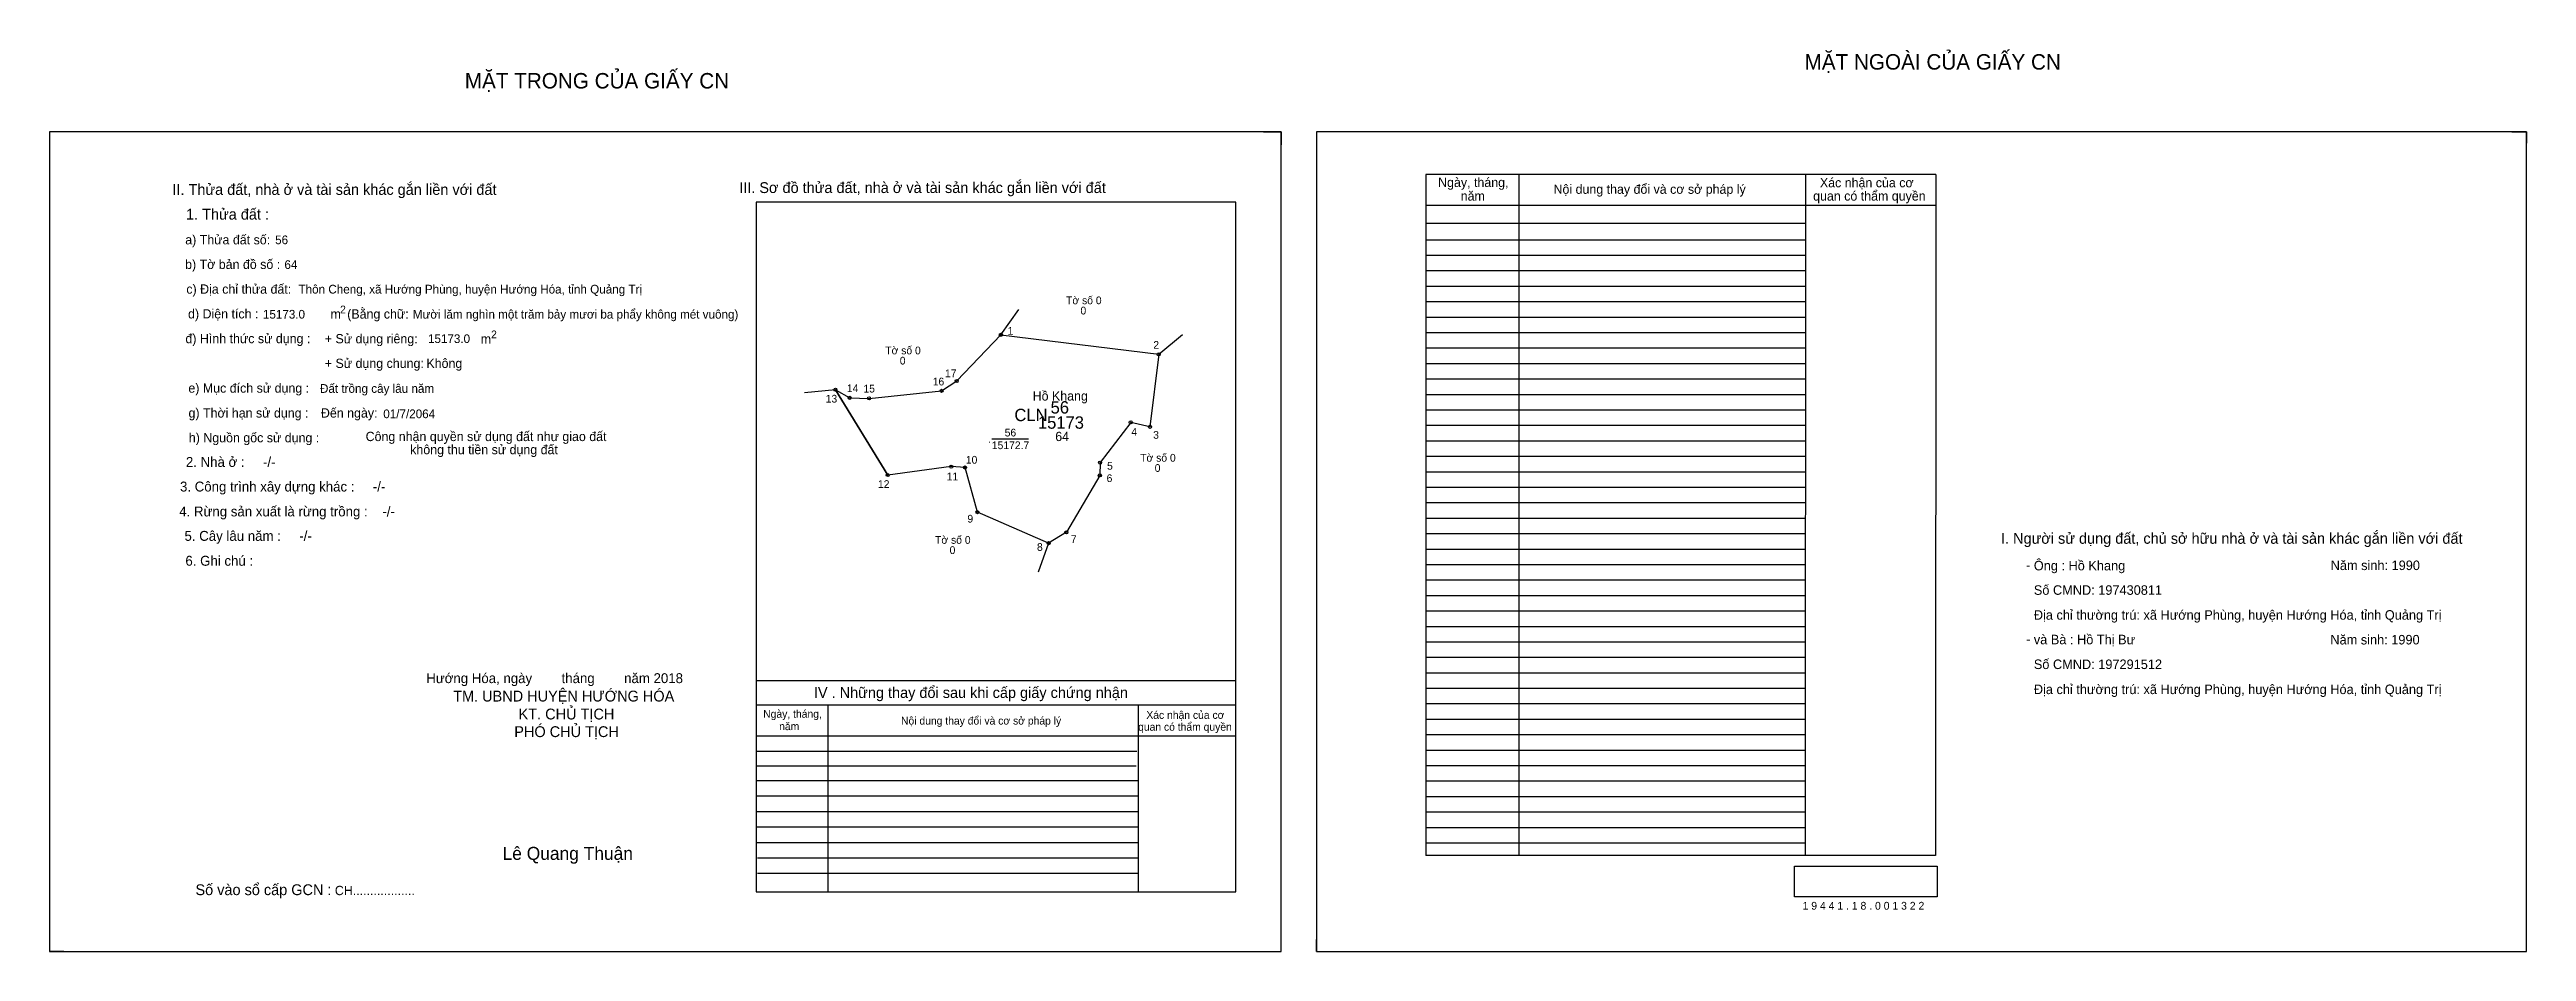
# Model space of a CAD drawing. Extents: x 530755 to 534266, y 1847291 to 1847962.
# Drawn here: x 532665 to 534266, y 1847379 to 1847962 of the extents above.
import ezdxf

# ---------------------------------------------------------------- set-up
doc = ezdxf.new("R2010")
doc.units = 0
for name, color, linetype in [('Default', 7, 'Continuous'), ('Level 10', 7, 'Continuous'), ('Level 11', 7, 'Continuous'), ('Level 13', 7, 'Continuous'), ('Level 2', 7, 'Continuous'), ('Level 27', 7, 'Continuous'), ('Level 36', 7, 'Continuous'), ('Level 4', 7, 'Continuous'), ('Level 5', 7, 'Continuous'), ('Level 55', 7, 'Continuous'), ('Level 6', 7, 'Continuous'), ('Level 7', 7, 'Continuous'), ('Level 8', 7, 'Continuous'), ('Level 9', 7, 'Continuous')]:
    doc.layers.add(name, color=color, linetype=linetype)

msp = doc.modelspace()

# ---------------------------------------------------------------- linework, layer by layer
at = {"layer": 'Level 10'}
for p, q in [((533450, 1847909), (533461.3, 1847909)), ((533461.3, 1847909), (533461.3, 1847900.6)), ((534256.8, 1847909), (534266.4, 1847909)), ((534266.4, 1847909), (534266.4, 1847901.6)), ((533173.2, 1847742.2), (533207, 1847687)), ((533194.9, 1847736.6), (533241.8, 1847741.5)), ((533241.8, 1847741.5), (533251.6, 1847747.9)), ((532665.2, 1847386.8), (532665.2, 1847379)), ((533484.1, 1847379), (533484.1, 1847386.8)), ((532674.4, 1847379), (532665.2, 1847379)), ((533484.1, 1847379), (533491.2, 1847379))]:
    msp.add_line(p, q, dxfattribs=at)
for points in [[(532665.2, 1847379), (533461.3, 1847379), (533461.3, 1847909), (532665.2, 1847909)], [(533484.1, 1847379), (534266.4, 1847379), (534266.4, 1847909), (533484.1, 1847909)], [(533251.6, 1847747.9), (533280.1, 1847777.7), (533382.2, 1847765.1), (533376.5, 1847718.2), (533364.1, 1847721.1), (533344.3, 1847695.1), (533344.1, 1847686.8), (533322.5, 1847650), (533311, 1847643), (533265, 1847663), (533257, 1847691.9), (533248.1, 1847692.5), (533207, 1847687), (533173.2, 1847742.2), (533182.4, 1847737), (533194.9, 1847736.6), (533241.8, 1847741.5)]]:
    msp.add_lwpolyline(points, close=True, dxfattribs=at)
at = {"layer": 'Level 11'}
for centre in [(533280.1, 1847777.7), (533382.2, 1847765.1), (533173.2, 1847742.2), (533182.4, 1847737), (533194.9, 1847736.6), (533241.8, 1847741.5), (533251.6, 1847747.9), (533251.6, 1847747.9), (533364.1, 1847721.1), (533376.5, 1847718.2), (533248.1, 1847692.5), (533257, 1847691.9), (533344.3, 1847695.1), (533207, 1847687), (533344.1, 1847686.8), (533265, 1847663), (533311, 1847643), (533322.5, 1847650)]:
    msp.add_circle(centre, 1, dxfattribs=at)
at = {"layer": 'Level 27'}
for p, q in [((533280.1, 1847777.7), (533291.7, 1847794)), ((533382.2, 1847765.1), (533397.5, 1847778)), ((533173.2, 1847742.2), (533153.3, 1847740.3)), ((533311, 1847643), (533304.2, 1847624.2))]:
    msp.add_line(p, q, dxfattribs=at)
at = {"layer": 'Level 6'}
msp.add_lwpolyline([(533793.1, 1847434.1), (533885.4, 1847434.1), (533885.4, 1847414.2), (533793.1, 1847414.2)], close=True, dxfattribs=at)
at = {"layer": 'Level 7'}
for p, q in [((533800.1, 1847839), (533554.9, 1847839)), ((533800.1, 1847829), (533554.9, 1847829)), ((533800.1, 1847819), (533554.9, 1847819)), ((533800.1, 1847809), (533554.9, 1847809)), ((533800.1, 1847799), (533554.9, 1847799)), ((533800.1, 1847789), (533554.9, 1847789)), ((533800.1, 1847779), (533554.9, 1847779)), ((533800.1, 1847769), (533554.9, 1847769)), ((533800.1, 1847759), (533554.9, 1847759)), ((533800.1, 1847749), (533554.9, 1847749)), ((533800.1, 1847739), (533554.9, 1847739)), ((533800.1, 1847729), (533554.9, 1847729)), ((533800.1, 1847719), (533554.9, 1847719)), ((533800.1, 1847709), (533554.9, 1847709)), ((533800.1, 1847699), (533554.9, 1847699)), ((533800.1, 1847689), (533554.9, 1847689)), ((533800.1, 1847679), (533554.9, 1847679)), ((533800.1, 1847669), (533554.9, 1847669)), ((533800.1, 1847659), (533554.9, 1847659)), ((533800.1, 1847649), (533554.9, 1847649)), ((533800.1, 1847639), (533554.9, 1847639)), ((533800.1, 1847629), (533554.9, 1847629)), ((533800.1, 1847619), (533554.9, 1847619)), ((533800.1, 1847609), (533554.9, 1847609)), ((533800.1, 1847599), (533554.9, 1847599)), ((533800.1, 1847589), (533554.9, 1847589)), ((533800.1, 1847579), (533554.9, 1847579)), ((533800.1, 1847569), (533554.9, 1847569)), ((533800.1, 1847559), (533554.9, 1847559)), ((533800.1, 1847549), (533554.9, 1847549)), ((533800.1, 1847539), (533554.9, 1847539)), ((533800.1, 1847529), (533554.9, 1847529)), ((533800.1, 1847519), (533554.9, 1847519)), ((533368.1, 1847508.3), (533122, 1847508.3)), ((533367.6, 1847498.8), (533122, 1847498.8)), ((533800.1, 1847509), (533554.9, 1847509)), ((533800.1, 1847499), (533554.9, 1847499)), ((533368.9, 1847489.3), (533122, 1847489.3)), ((533800.1, 1847489), (533554.9, 1847489)), ((533368.9, 1847479.3), (533122, 1847479.3)), ((533368.9, 1847469.3), (533122, 1847469.3)), ((533800.1, 1847479), (533554.9, 1847479)), ((533800.1, 1847469), (533554.9, 1847469)), ((533368.9, 1847459.3), (533122, 1847459.3)), ((533368.9, 1847449.3), (533122, 1847449.3)), ((533800.1, 1847459), (533554.9, 1847459)), ((533800.1, 1847449), (533554.9, 1847449)), ((533368.9, 1847439.3), (533122.8, 1847439.3)), ((533368.9, 1847429.3), (533122.8, 1847429.3))]:
    msp.add_line(p, q, dxfattribs=at)
at = {"layer": 'Level 8'}
for p, q in [((533884.5, 1847881.4), (533554.9, 1847881.4)), ((533554.9, 1847881.4), (533554.9, 1847441)), ((533614.9, 1847881.4), (533614.9, 1847441)), ((533800.3, 1847881.2), (533800.1, 1847441)), ((533884.5, 1847881.4), (533884.4, 1847441)), ((533432, 1847863.6), (533122, 1847863.6)), ((533122, 1847863.6), (533122, 1847417.6)), ((533432, 1847417.6), (533432, 1847863.6)), ((533884.5, 1847861.4), (533554.9, 1847861.4)), ((533800.1, 1847849.7), (533554.9, 1847849.7)), ((533432, 1847554), (533122, 1847554)), ((533432, 1847538.2), (533122, 1847538.2)), ((533168.2, 1847538.2), (533168.2, 1847417.6)), ((533368.9, 1847538.2), (533368.9, 1847417.6)), ((533432, 1847518.2), (533122, 1847518.2)), ((533884.4, 1847441), (533554.9, 1847441)), ((533122, 1847417.6), (533432, 1847417.6))]:
    msp.add_line(p, q, dxfattribs=at)
at = {"layer": 'Level 9'}
msp.add_line((533274.3, 1847710.4), (533298, 1847710.4), dxfattribs=at)

# ---------------------------------------------------------------- texts
at = {"layer": 'Default'}
for s, p in [('e) Mục đích sử dụng :', (532754.9, 1847740.3)), ('g) Thời hạn sử dụng :', (532755, 1847724.2)), ('Đến ngày:', (532840.6, 1847724.2)), ('h) Nguồn gốc sử dụng :', (532755.2, 1847708.2)), ('Công nhận quyền sử dụng đất như giao đất', (532869.5, 1847709)), ('không thu tiền sử dụng đất', (532898.3, 1847700.5))]:
    msp.add_text(s, height=6, dxfattribs=at).set_placement(p)
at = {"layer": 'Level 13'}
for s, p in [('.', (533271.8, 1847707.9)), ('15172.7', (533274.3, 1847703.8)), ('56', (533282.6, 1847712))]:
    msp.add_text(s, height=5, dxfattribs=at).set_placement(p)
at = {"layer": 'Level 2'}
for s, height, p in [('Hồ Khang', 6, (533300.7, 1847735.2)), ('CLN ', 8, (533288.9, 1847721.9))]:
    msp.add_text(s, height=height, dxfattribs=at).set_placement(p)
at = {"layer": 'Level 36'}
for s, p in [('Tờ số 0', (533322.3, 1847797.5)), ('0', (533331.6, 1847790.9)), ('Tờ số 0', (533205.4, 1847765.1)), ('0', (533214.8, 1847758.5)), ('Tờ số 0', (533370.2, 1847695.7)), ('0', (533379.6, 1847689.1)), ('Tờ số 0', (533237.6, 1847642.6)), ('0', (533247, 1847636))]:
    msp.add_text(s, height=5, dxfattribs=at).set_placement(p)
at = {"layer": 'Level 4'}
msp.add_text('56', height=8, dxfattribs=at).set_placement((533312.3, 1847726.8))
at = {"layer": 'Level 5'}
msp.add_text('15173', height=8, dxfattribs=at).set_placement((533304.1, 1847717))
at = {"layer": 'Level 55'}
for s, height, p in [('1', 0.8, (533279.8, 1847777.7)), ('0', 0.22, (533280, 1847777.5)), ('0', 0.22, (533280, 1847777.5)), ('2', 0.8, (533381.9, 1847765.1)), ('0', 0.22, (533382.1, 1847764.9)), ('0', 0.22, (533382.1, 1847764.9)), ('0', 0.22, (533382.1, 1847764.9)), ('13', 0.8, (533172.6, 1847742.2)), ('0', 0.22, (533173.1, 1847741.9)), ('0', 0.22, (533173.1, 1847741.9)), ('0', 0.22, (533173.1, 1847741.9)), ('14', 0.8, (533181.8, 1847737)), ('0', 0.22, (533182.3, 1847736.8)), ('15', 0.8, (533194.4, 1847736.6)), ('16', 0.8, (533241.3, 1847741.5)), ('0', 0.22, (533241.7, 1847741.3)), ('17', 0.8, (533251.1, 1847747.9)), ('0', 0.22, (533251.5, 1847747.7)), ('0', 0.22, (533194.8, 1847736.3)), ('4', 0.8, (533363.8, 1847721.1)), ('0', 0.22, (533364, 1847720.8)), ('0', 0.22, (533364, 1847720.8)), ('3', 0.8, (533376.2, 1847718.2)), ('0', 0.22, (533376.4, 1847718)), ('0', 0.22, (533376.4, 1847718)), ('11', 0.8, (533247.6, 1847692.5)), ('0', 0.22, (533248, 1847692.3)), ('0', 0.22, (533248, 1847692.3)), ('10', 0.8, (533256.5, 1847691.9)), ('0', 0.22, (533256.9, 1847691.7)), ('0', 0.22, (533256.9, 1847691.7)), ('5', 0.8, (533344.1, 1847695.1)), ('0', 0.22, (533344.3, 1847694.9)), ('0', 0.22, (533344.3, 1847694.9)), ('12', 0.8, (533206.4, 1847687)), ('0', 0.22, (533206.9, 1847686.8)), ('0', 0.22, (533206.9, 1847686.8)), ('6', 0.8, (533343.8, 1847686.8)), ('0', 0.22, (533344, 1847686.5)), ('0', 0.22, (533344, 1847686.5)), ('9', 0.8, (533264.7, 1847663)), ('0', 0.22, (533264.9, 1847662.8)), ('0', 0.22, (533264.9, 1847662.8)), ('8', 0.8, (533310.7, 1847643)), ('0', 0.22, (533310.9, 1847642.8)), ('0', 0.22, (533310.9, 1847642.8)), ('0', 0.22, (533310.9, 1847642.8)), ('0', 0.22, (533310.9, 1847642.8)), ('7', 0.8, (533322.2, 1847650)), ('0', 0.22, (533322.4, 1847649.8)), ('0', 0.22, (533322.4, 1847649.8))]:
    msp.add_text(s, height=height, dxfattribs=at).set_placement(p)
at = {"layer": 'Level 6'}
for s, height, p in [('56', 5.63, (532811, 1847836.3)), ('64', 5.63, (532817, 1847820.3)), ('Thôn Cheng, xã Hướng Phùng, huyện Hướng Hóa, tỉnh Quảng Trị', 5.64, (532826.1, 1847804.4)), ('15173.0', 5.63, (532803.1, 1847788.2)), ('Mười lăm nghìn một trăm bảy mươi ba phẩy không mét vuông)', 5.632, (532900, 1847788.2)), ('15173.0', 5.63, (532909.8, 1847772.4)), ('Đất trồng cây lâu năm', 5.64, (532840, 1847740.2)), ('01/7/2064', 5.64, (532880.9, 1847723.8)), ('Ông : Hồ Khang', 6.16, (533947.9, 1847625.4)), ('Năm sinh: 1990', 6.16, (534139.8, 1847625.6)), ('Số CMND: 197430811', 6.16, (533947.9, 1847609.6)), ('Địa chỉ thường trú: xã Hướng Phùng, huyện Hướng Hóa, tỉnh Quảng Trị', 6.16, (533947.9, 1847593.5)), ('và Bà : Hồ Thị Bư', 6.16, (533947.9, 1847577.6)), ('Năm sinh: 1990', 6.16, (534139.6, 1847577.5)), ('Số CMND: 197291512', 6.16, (533947.9, 1847561.6)), ('Địa chỉ thường trú: xã Hướng Phùng, huyện Hướng Hóa, tỉnh Quảng Trị', 6.16, (533947.9, 1847545.4)), ('1 9 4 4 1 . 1 8 . 0 0 1 3 2 2', 5.04, (533798.4, 1847406))]:
    msp.add_text(s, height=height, dxfattribs=at).set_placement(p)
at = {"layer": 'Level 7'}
for s, height, p in [('MẶT NGOÀI CỦA GIẤY CN', 10, (533799.7, 1847949.2)), ('MẶT TRONG CỦA GIẤY CN', 10, (532933.6, 1847937)), ('II. Thửa đất, nhà ở và tài sản khác gắn liền với đất', 7, (532744.6, 1847868.2)), ('III. Sơ đồ thửa đất, nhà ở và tài sản khác gắn liền với đất', 7, (533111, 1847869.4)), ('Ngày, tháng,', 6, (533562.8, 1847873.3)), ('năm', 6, (533577.4, 1847864.5)), ('Nội dung thay đổi và cơ sở pháp lý', 6, (533637.4, 1847868.9)), (' quan có thẩm quyền', 6, (533803, 1847864.5)), ('Xác nhận của cơ', 6, (533809.6, 1847873.1)), ('1. Thửa đất :', 7, (532753.4, 1847852.2)), ('a) Thửa đất số:', 6, (532752.9, 1847836.2)), ('b) Tờ bản đồ số :', 6, (532752.8, 1847820.3)), ('c) Địa chỉ thửa đất:', 6, (532753.6, 1847804.3)), ('d) Diện tích :', 6, (532754.7, 1847788.3)), ('m', 6, (532846.8, 1847788.2)), ('2', 5, (532853, 1847791.6)), ('(Bằng chữ:', 6, (532857.6, 1847788.2)), ('đ) Hình thức sử dụng :', 6, (532753, 1847772.3)), ('+ Sử dụng riêng:', 6, (532843.1, 1847772.2)), ('m', 6, (532943.9, 1847772.1)), ('2', 5, (532950.6, 1847775.5)), ('+ Sử dụng chung:', 6, (532843.1, 1847756.3)), ('Không', 6, (532908.8, 1847756.3)), ('64', 6, (533315.3, 1847709)), ('2. Nhà ở :     -/-', 6.4, (532753.3, 1847692.3)), ('3. Công trình xây dựng khác :     -/-', 6.4, (532749.5, 1847676.4)), ('4. Rừng sản xuất là rừng trồng :    -/-', 6.4, (532749, 1847660.3)), ('5. Cây lâu năm :     -/-', 6.4, (532752.4, 1847644.5)), ('I. Người sử dụng đất, chủ sở hữu nhà ở và tài sản khác gắn liền với đất', 7, (533926.7, 1847642.6)), ('6. Ghi chú :', 6.4, (532753, 1847628.4)), ('-', 6.4, (533942.8, 1847625.6)), ('-', 6.4, (533942.9, 1847577.8)), ('Hướng Hóa, ngày        tháng        năm 2018', 6.4, (532908.7, 1847552.5)), ('TM. UBND HUYỆN HƯỚNG HÓA', 7, (532926.1, 1847540.6)), ('IV . Những thay đổi sau khi cấp giấy chứng nhận', 7, (533159.3, 1847542.9)), ('KT. CHỦ TỊCH', 7, (532968.4, 1847529)), ('Ngày, tháng,', 5, (533126.5, 1847530.1)), ('Nội dung thay đổi và cơ sở pháp lý', 5, (533215.6, 1847525.7)), ('Xác nhận của cơ', 5, (533374.2, 1847529.4)), ('PHÓ CHỦ TỊCH', 7, (532965.6, 1847517.6)), ('năm', 5, (533136.8, 1847522.1)), (' quan có thẩm quyền', 5, (533367, 1847521.7)), ('Lê Quang Thuận', 8.4, (532958, 1847438.2)), ('Số vào sổ cấp GCN :', 7, (532759.5, 1847415.4)), ('CH..................', 6, (532849.6, 1847415.4))]:
    msp.add_text(s, height=height, dxfattribs=at).set_placement(p)
at = {"layer": 'Level 9'}
for s, p in [('1', (533284.5, 1847777.8)), ('2', (533378.7, 1847768.7)), ('17', (533244, 1847750.3)), ('13', (533166.9, 1847733.9)), ('14', (533180.6, 1847740.7)), ('15', (533191.3, 1847740.4)), ('16', (533236.1, 1847745)), ('4', (533364.5, 1847712.5)), ('3', (533378.6, 1847710.5)), ('10', (533257.5, 1847694.4)), ('5', (533348.8, 1847690.5)), ('12', (533200.7, 1847678.7)), ('11', (533245.1, 1847683.6)), ('6', (533348.5, 1847682.5)), ('9', (533258.5, 1847656.3)), ('8', (533303.5, 1847638)), ('7', (533325.4, 1847643.1))]:
    msp.add_text(s, height=5, dxfattribs=at).set_placement(p)

doc.saveas('drawing.dxf')
